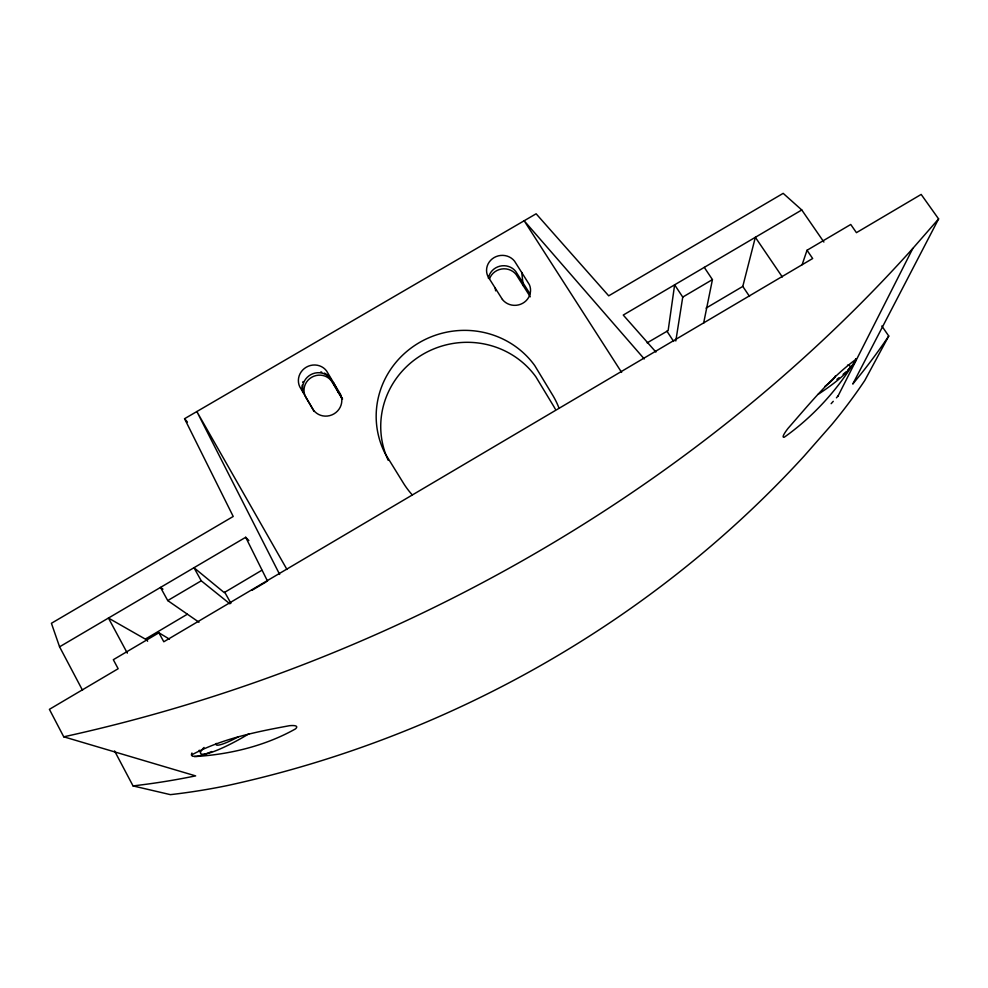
<?xml version="1.0" encoding="UTF-8"?>
<svg xmlns="http://www.w3.org/2000/svg" width="988" height="988" viewBox="0 0 988 988"><rect width="100%" height="100%" fill="white"/><g stroke="black" fill="none" stroke-linecap="round" stroke-linejoin="round"><path stroke-width="1.48" d="M675.804 340.971L682.745 297.092L674.631 284.816L668.147 330.597L647.14 342.861M703.592 323.323L712.434 279.604L704.271 267.377L623.255 315.061L655.909 352.049M855.46 361.25L855.769 359.99A51.734 8.126 -32.9 0 0 855.608 358.866M802.12 264.722L807.023 250.273L850.742 224.474L856.435 232.662L921.174 194.426L938.6 218.916L852.768 384.048L855.941 380.145A589.144 539.473 -14.6 0 0 888.743 336.031L881.815 326.003M838.022 396.065L912.826 248.42L938.6 218.916M888.743 336.031L864.784 380.491A544.561 503.423 -14.5 0 1 831.55 424.84L804.17 456.024A981.664 862.475 -23 0 1 227.907 785.448A612.597 563.716 -28.3 0 1 170.393 794.648L133.047 785.929L114.559 750.929M854.941 362.263L854.027 363.461A51.734 8.126 -32.9 0 1 847.729 370.253M831.143 403.672L833.267 401.313M836.428 397.818L838.219 395.83M261.82 570.274L224.214 592.59L193.994 567.73L201.256 580.808L229.908 603.841M187.312 614.24L145.335 639.113L108.445 618.056L127.316 653.142M706.062 308.095L742.791 286.421L749.509 296.412M169.442 639.15L158.907 632.789L113.324 659.7L118.152 668.728L49.4 709.335L63.738 736.801L195.649 775.901L190.449 776.914A662.985 604.199 -27.9 0 1 138.271 785.275L133.047 785.929M252.088 590.219L266.229 581.87M82.523 690.266L59.576 646.819L245.703 537.287L248.853 540.547M704.271 267.377L801.774 209.975L823.893 242.048M162.946 589.157L160.513 587.428L167.725 600.568L201.256 580.808M682.745 297.092L712.434 279.604M59.576 646.819L51.413 623.28L233.217 516.465L184.571 418.702L536.126 213.791L608.707 295.832L783.175 193.352L801.774 209.975M194.389 756.586C229.204 754.622 264.945 746.064 295.449 728.922A51.697 6.521 -17.6 0 0 289.632 725.674C256.361 731.775 221.473 738.826 191.672 754.906L192.685 756.277L196.711 756.339A52.883 8.472 -29.7 0 0 211.84 751.547M167.725 600.568L198.983 622.23M644.25 358.928L524.159 220.769L621.625 372.402M184.571 418.702L187.436 422.061M807.023 250.273L812.667 258.51L163.798 641.768L158.907 632.789M782.311 276.973L755.351 237.305L742.791 286.421M666.937 331.178L673.643 341.44M529.988 293.831L515.748 271.428A15.289 14.511 -9.6 0 0 499.792 266.204A15.289 14.511 -9.6 0 0 488.381 278.344M530.284 296.795L516.106 274.491A15.203 14.45 -9.5 0 0 501.546 269.02A15.203 14.45 -9.5 0 0 489.505 278.875M502.41 299.463L488.023 276.652A15.536 14.734 -9.7 0 1 494.111 257.584A15.536 14.734 -9.7 0 1 514.55 261.165L529.395 284.692A15.586 14.832 -8.7 0 1 522.578 303.353A15.586 14.832 -8.7 0 1 502.41 299.463M330.412 378.589L342.577 399.016M341.971 398.535L332.153 382.047A15.215 14.548 -26.8 0 0 311.652 377.293A15.215 14.548 -26.8 0 0 305.897 397.411M314.098 411.428L305.885 397.411M286.965 569.471L196.847 411.551L279.653 574.436M224.696 592.17L230.908 603.285M146.138 638.544L147.607 641.249M333.499 382.591L338.946 393.459M245.703 537.287L267.513 581.105M495.21 288.039L495.643 290.855M521.775 272.503L523.183 285.618M249.112 733.676A44.077 7.015 -29.7 0 1 209.592 752.955A44.077 7.015 -29.7 0 1 204.034 747.447M847.556 365.165A43.114 6.718 -32.9 0 1 818.076 394.373M912.826 248.42A1359.031 1119.503 -22.6 0 1 63.738 736.813M388.247 460.371A85.363 82.696 -14.6 0 1 423.938 353.704A85.363 82.696 -14.6 0 1 535.879 376.836L552.65 404.561A84.98 82.622 -13.3 0 1 555.256 409.044M302.834 391.544A15.314 14.635 -26.8 0 0 303.155 392.409L303.044 391.619A15.425 14.734 -26.8 0 1 310.788 374.662A15.425 14.734 -26.8 0 1 329.3 377.255L329.918 377.824A15.314 14.635 -26.8 0 0 324.348 373.094M302.563 390.668A15.314 14.635 -26.8 0 1 302.167 385.184M302.773 382.455A15.314 14.635 -26.8 0 1 303.081 381.566M320.816 371.92A15.314 14.635 -26.8 0 1 321.73 372.13M835.403 375.848A25.873 4.026 -32.9 0 1 824.968 386.345M238.528 736.702A26.441 4.199 -29.7 0 1 216.298 743.396M191.709 755.61A52.883 8.472 -29.7 0 1 191.956 753.017M412.132 494.741A86.858 84.326 -13.4 0 1 402.635 481.86L385.159 453.591A87.24 84.388 -14.7 0 1 419.011 342.787A87.24 84.388 -14.7 0 1 534.718 365.548L551.86 393.829A86.858 84.326 -13.4 0 1 558.973 408.007M845.814 372.007A51.734 8.126 -32.9 0 1 843.097 374.366M839.071 377.675A51.734 8.126 -32.9 0 1 836.91 379.38M200.218 751.782A44.065 7.064 -29.7 0 1 199.267 750.201M855.941 359.36C838.046 389.346 812.877 417.022 784.25 437.215A50.573 4.94 -44.7 0 1 788.066 428.335C809.147 404.327 830.377 377.984 855.941 359.36M340.452 394.261L326.583 370.957A15.647 14.944 -26.7 0 0 306.268 367.203A15.647 14.944 -26.7 0 0 299.697 386.666L313.468 410.057A15.697 15.042 -26.9 0 0 333.919 413.898A15.697 15.042 -26.9 0 0 340.452 394.261"/></g></svg>
